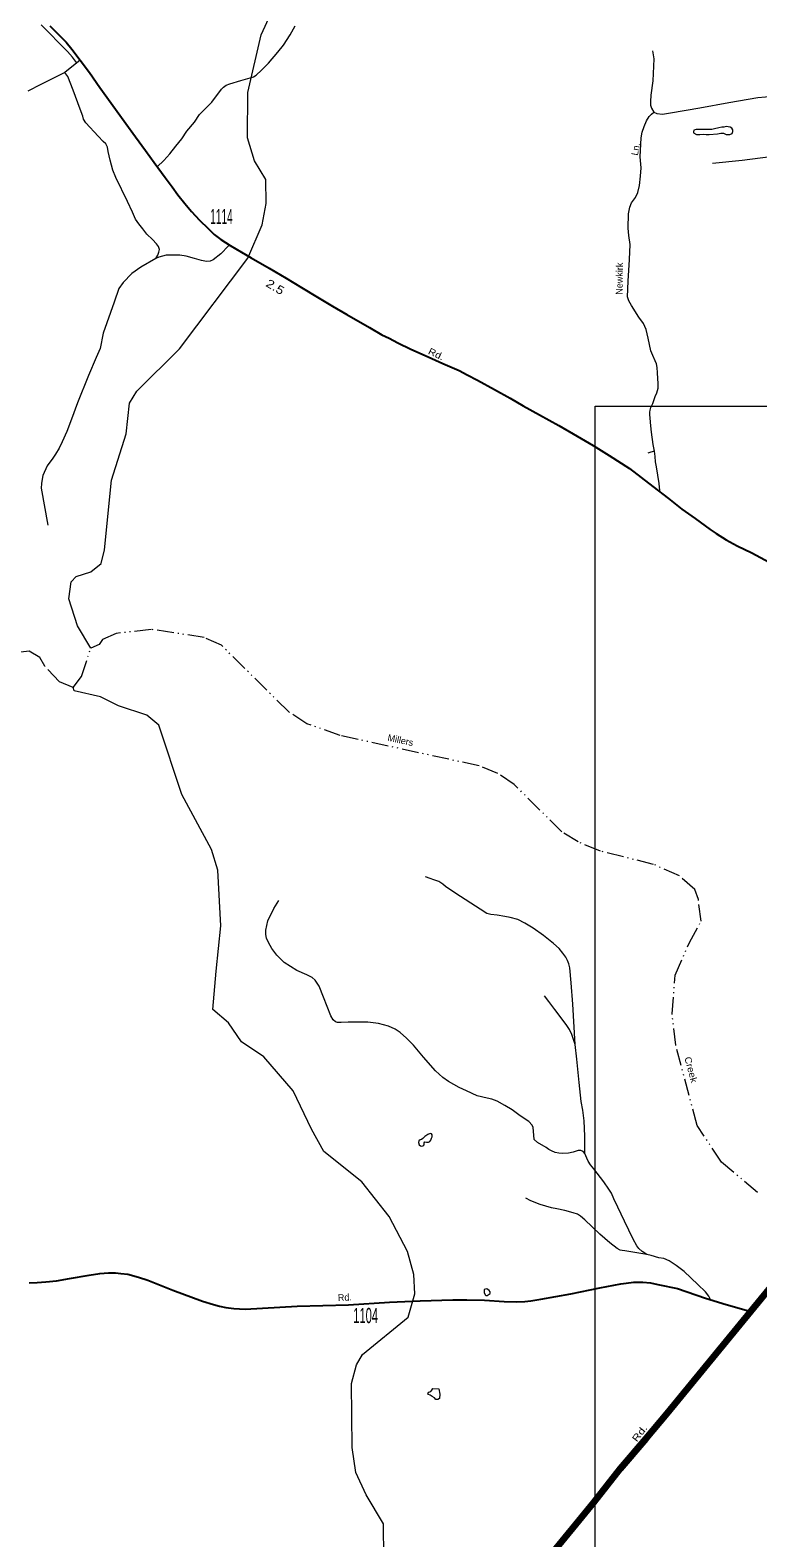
# Model space of a CAD drawing. Extents: x 682813 to 732842, y 106860 to 160619.
# Drawn here: x 692665 to 694826, y 126261 to 130737 of the extents above; entities that cross this region are included whole.
import ezdxf
from ezdxf.enums import TextEntityAlignment as Align

# ---------------------------------------------------------------- set-up
doc = ezdxf.new("R2010")
doc.units = 0
doc.header["$LTSCALE"] = 10
doc.linetypes.add('DASH_DOUBLE_DOT', pattern=[9.2, 5, -1.2, 0.3, -1.2, 0.3, -1.2])
for name, color, linetype, lineweight in [('10', 7, 'Continuous', 40), ('11', 7, 'Continuous', 40), ('17', 7, 'Continuous', 40), ('29', 7, 'Continuous', 120), ('32', 7, 'Continuous', 25), ('35', 7, 'Continuous', 13), ('59', 7, 'Continuous', 13), ('60', 7, 'Continuous', 13), ('63', 7, 'Continuous', 13), ('7', 7, 'Continuous', 40)]:
    doc.layers.add(name, color=color, linetype=linetype, lineweight=lineweight)
doc.layers.add('21', color=7, linetype='Continuous')
doc.layers.add('8', color=7, linetype='Continuous')

msp = doc.modelspace()

# ---------------------------------------------------------------- linework, layer by layer
at = {"layer": '29'}
for points in [[(694805.06, 126933.1), (694981.89, 127149.46), (695037.7, 127214.28), (695069.07, 127255.43), (695091.23, 127280.56), (695105.51, 127294.36), (695128.66, 127310.63), (695165.11, 127326.4), (695227.17, 127347.59), (695397.8, 127397.48), (695638.08, 127476.47), (695708.63, 127498.45)], [(694070.36, 126038.39), (694338.63, 126365.83), (694418.42, 126466.86), (694494.4, 126556.05), (694557.07, 126630.98), (694805.06, 126933.1)]]:
    msp.add_lwpolyline(points, dxfattribs=at)
at = {"layer": '32'}
for points in [[(692723.72, 130750.42), (692755.64, 130718.48), (692771.82, 130701.85), (692789.32, 130680.41), (692813.8, 130648.47), (692840.92, 130611.72), (692872.4, 130566.65), (692905.2, 130520.7), (692949.36, 130459.88), (692978.23, 130420.5), (693007.96, 130379.37), (693033.32, 130344.37), (693066.12, 130299.74), (693086.67, 130271.73), (693103.29, 130248.11), (693124.72, 130222.29), (693144.4, 130198.66), (693168.45, 130172.85), (693193.81, 130148.78), (693211.74, 130130.84), (693230.98, 130115.53), (693258.97, 130097.59), (693292.64, 130077.9), (693321.5, 130060.83), (693374.41, 130030.2), (693425.14, 130000.45), (693470.61, 129972.88), (693518.72, 129944.44), (693562.88, 129918.19), (693605.74, 129892.81), (693673.08, 129854.3), (693709.81, 129832.86), (693731.24, 129822.36), (693756.6, 129808.8), (693795.96, 129790.42), (693847.12, 129767.67), (693890.85, 129747.54), (693938.95, 129726.98), (693963, 129714.29), (693993.61, 129698.1), (694044.34, 129670.53), (694090.69, 129644.28), (694129.17, 129621.52), (694177.71, 129594.83), (694234.56, 129563.33), (694289.22, 129531.82), (694337.32, 129504.26), (694384.11, 129474.07), (694444.46, 129435.56), (694514.43, 129382.18), (694560.34, 129346.74), (694600.57, 129315.23), (694639.93, 129287.23), (694684.09, 129254.41), (694702.46, 129242.6), (694732.2, 129223.78), (694764.99, 129205.84), (694807.85, 129185.72), (694859.45, 129158.15)], [(692662.49, 127017.95), (692685.81, 127019.56), (692711.53, 127021.16), (692742.89, 127024.38), (692781.48, 127030.82), (692840.16, 127041.28), (692872.32, 127046.1), (692898.05, 127048.52), (692918.15, 127047.71), (692934.23, 127046.1), (692955.13, 127043.69), (692987.29, 127034.84), (693014.62, 127025.99), (693088.58, 126996.23), (693177.02, 126964.05), (693209.98, 126954.39), (693227.67, 126948.76), (693246.16, 126945.54), (693270.28, 126942.33), (693304.04, 126940.72), (693458.4, 126948.76), (693610.35, 126953.59), (693731.74, 126960.83), (693823.39, 126964.85), (693920.67, 126968.07), (693961.67, 126968.07), (694013.93, 126967.27), (694072.62, 126963.24), (694108.79, 126961.63), (694133.72, 126963.24), (694152.21, 126964.85), (694181.95, 126969.68), (694270.39, 126985.77), (694356.41, 127003.47), (694419.12, 127015.53), (694457.71, 127020.36), (694484.24, 127020.36), (694506.75, 127018.75), (694529.26, 127013.92), (694587.14, 127001.86), (694670.75, 126972.9), (694731.85, 126954.39), (694805.06, 126933.1)]]:
    msp.add_lwpolyline(points, dxfattribs=at)
at = {"layer": '35'}
msp.add_line((692813.8, 130648.47), (692768.39, 130611.88), dxfattribs=at)
for points in [[(692802.5, 130641.56), (692790.63, 130657.14), (692775.8, 130673.46), (692697.93, 130752.86)], [(693042.73, 130331.57), (693061.96, 130350.26), (693079.68, 130369.91), (693097.88, 130392.43), (693115.6, 130414.48), (693130.45, 130437), (693152.96, 130463.83), (693168.29, 130486.35), (693204.21, 130523.73), (693233.42, 130562.07), (693239.17, 130568.3), (693247.31, 130573.57), (693258.33, 130577.4), (693290.9, 130587.46), (693318.19, 130595.13), (693328.25, 130598.49), (693335.92, 130603.28), (693352.2, 130618.61), (693372.79, 130638.74), (693401.05, 130671.8), (693417.33, 130692.89), (693436.97, 130723.56), (693452.3, 130749.91)], [(694513.33, 130675.38), (694516.83, 130651.75), (694514.21, 130586.99), (694508.09, 130544.11), (694507.21, 130525.74), (694507.21, 130514.36), (694509.84, 130505.61), (694516.83, 130493.36)], [(692768.39, 130611.88), (692696.45, 130576.26), (692658.63, 130556.23)], [(693038.33, 130059.08), (693044.27, 130069.47), (693047.23, 130078.37), (693048.72, 130085.79), (693045.75, 130094.7), (693040.56, 130102.86), (693027.95, 130115.47), (693011.64, 130131.8), (692999.77, 130147.38), (692987.9, 130162.22), (692978.26, 130175.58), (692968.62, 130197.09), (692953.79, 130228.26), (692919.68, 130299.49), (692910.78, 130321.01), (692902.62, 130350.69), (692896.69, 130376.66), (692894.46, 130390.02), (692890.01, 130399.66), (692881.85, 130406.34), (692867.02, 130421.92), (692830.68, 130461.99), (692824.01, 130472.38), (692821.78, 130481.28), (692813.62, 130502.8), (692792.86, 130559.19), (692777.29, 130600), (692768.39, 130611.88)], [(694516.83, 130493.36), (694526.45, 130489.86), (694543.07, 130488.11), (694566.68, 130491.61), (694653.27, 130506.48), (694739.85, 130522.23), (694826.43, 130537.11), (694848.3, 130538.86), (694872.79, 130543.24), (694909.52, 130551.11), (694925.26, 130552.86), (694934.88, 130549.36), (694943.63, 130543.24), (694949.75, 130529.24), (694954.12, 130516.98), (694963.74, 130509.98)], [(694519.02, 129487.19), (694515.52, 129507.54), (694510.05, 129543.2), (694507.87, 129562.45), (694506.12, 129585.42), (694505.68, 129596.36), (694505.46, 129602.93), (694506.56, 129609.05), (694508.52, 129616.71), (694513.77, 129628.96), (694520.77, 129649.09), (694525.58, 129660.03), (694527.98, 129667.03), (694529.51, 129674.03), (694529.73, 129687.59), (694528.42, 129719.97), (694527.11, 129735.73), (694524.7, 129746.23), (694520.99, 129754.98), (694513.77, 129770.95), (694507.87, 129785.17), (694500.22, 129822.58), (694494.09, 129848.83), (694486.22, 129866.34), (694472.67, 129885.15), (694451.24, 129919.28), (694443.37, 129933.72), (694438.99, 129945.53), (694441.18, 129992.35), (694445.12, 130055.8), (694447.3, 130100.43), (694442.93, 130128), (694441.18, 130149.44), (694442.06, 130192.32), (694445.55, 130211.57), (694451.24, 130224.7), (694463.05, 130240.01), (694469.61, 130254.89), (694474.42, 130275.89), (694477.91, 130303.46), (694479.23, 130327.96), (694476.6, 130360.78), (694479.23, 130417.22), (694482.29, 130434.72), (694487.97, 130451.35), (694495.84, 130467.98), (694503.71, 130480.67), (694510.27, 130487.23), (694516.83, 130493.36)], [(694963.74, 130509.98), (694961.12, 130499.48), (694961.99, 130488.11), (694968.12, 130469.73), (694973.36, 130446.1), (694974.24, 130432.97), (694970.74, 130420.72), (694951.5, 130386.59), (694941, 130372.59), (694932.26, 130369.09), (694864.04, 130361.21), (694779.21, 130349.84), (694690.87, 130341.09)], [(693254.14, 130096.92), (693231.15, 130073.18), (693208.9, 130055.37), (693199.26, 130050.92), (693188.88, 130050.18), (693174.05, 130053.15), (693153.28, 130059.08), (693128.07, 130066.5), (693109.53, 130068.73), (693085.05, 130068.73), (693068.74, 130068.73), (693047.23, 130062.79), (693038.33, 130059.08)], [(693038.33, 130059.08), (692993.47, 130033.52), (692966.65, 130014.35), (692941.75, 129987.52), (692928.34, 129970.26), (692914.93, 129930.01), (692882.36, 129838.01), (692872.78, 129792), (692861.29, 129765.17), (692838.3, 129711.5), (692805.73, 129631), (692787.53, 129582.12), (692774.12, 129545.7), (692759.75, 129515.03), (692751.13, 129495.86), (692740.59, 129478.61), (692731.97, 129466.15), (692715.69, 129444.11), (692703.24, 129415.36), (692700.36, 129403.86), (692698.45, 129391.4), (692697.49, 129377.02), (692717.61, 129267.77)], [(694519.02, 129487.19), (694507.87, 129484.35), (694499.56, 129481.07)], [(694534.54, 129370.15), (694532.79, 129390.93), (694525.36, 129441.03), (694522.3, 129455.47), (694520.77, 129471.66), (694519.02, 129487.19)], [(694283.95, 127725.61), (694277.06, 127845.87), (694272.13, 127908.95), (694267.7, 127953.31), (694264.75, 127965.63), (694260.81, 127975), (694255.88, 127985.35), (694247.01, 127996.68), (694236.18, 128010.97), (694219.43, 128025.76), (694189.39, 128049.91), (694158.85, 128071.1), (694133.73, 128085.89), (694113.04, 128097.22), (694090.39, 128103.14), (694075.12, 128105.6), (694051.48, 128109.54), (694033.25, 128112.01), (694020.94, 128114.47), (694001.24, 128127.78), (693928.83, 128174.6), (693898.79, 128194.81), (693890.91, 128202.2), (693878.59, 128210.09), (693864.31, 128214.52), (693852.98, 128218.96), (693839.19, 128223.39)], [(694318.43, 127388.99), (694312.52, 127402.79), (694307.1, 127408.21), (694300.7, 127411.66), (694292.82, 127411.17), (694278.04, 127406.24), (694263.27, 127403.28), (694246.52, 127402.79), (694234.7, 127403.78), (694224.36, 127405.75), (694213.03, 127410.18), (694205.15, 127414.62), (694197.27, 127420.04), (694171.66, 127435.32), (694161.81, 127444.19), (694160.33, 127456.51), (694158.36, 127479.18), (694155.89, 127486.58), (694146.04, 127497.42), (694120.43, 127514.18), (694096.79, 127532.41), (694074.62, 127545.23), (694051.97, 127558.04), (694036.21, 127563.96), (694022.42, 127566.42), (693992.37, 127573.32), (693960.85, 127588.1), (693939.18, 127597.96), (693907.65, 127616.2), (693890.91, 127628.03), (693868.74, 127647.74), (693832.79, 127688.15), (693803.73, 127724.13), (693783.04, 127744.34), (693764.32, 127761.59), (693748.56, 127771.94), (693729.35, 127780.32), (693699.31, 127788.7), (693667.79, 127792.64), (693609.67, 127792.15), (693588.49, 127791.16), (693578.14, 127791.16), (693572.23, 127793.13), (693565.34, 127799.05), (693557.95, 127810.88), (693535.78, 127866.57), (693522.98, 127899.1), (693511.16, 127916.84), (693502.78, 127924.72), (693487.02, 127932.61), (693456.98, 127945.92), (693419.54, 127969.57), (693397.87, 127990.77), (693382.6, 128010.97), (693372.75, 128029.21), (693366.84, 128041.53), (693364.87, 128052.37), (693364.87, 128065.19), (693371.28, 128092.79), (693389.01, 128129.26), (693403.29, 128153.41)], [(694283.95, 127725.61), (694273.61, 127755.68), (694266.22, 127770.46), (694256.86, 127785.25), (694223.37, 127830.1), (694205.15, 127853.75), (694192.83, 127870.02)], [(694312.52, 127402.79), (694312.52, 127453.56), (694310.06, 127498.9), (694306.61, 127530.93), (694301.19, 127556.56), (694295.28, 127613.24), (694288.39, 127682.24), (694283.95, 127725.61)], [(694496.73, 127102.15), (694482.94, 127111.02), (694472.6, 127120.39), (694466.69, 127127.78), (694455.36, 127148.48), (694429.75, 127201.71), (694410.05, 127243.11), (694398.72, 127267.75), (694391.33, 127284.51), (694383.45, 127296.34), (694368.18, 127318.51), (694338.63, 127356.46), (694329.27, 127368.29), (694322.37, 127379.63), (694318.43, 127388.99)], [(694496.73, 127102.15), (694431.22, 127112.99), (694422.85, 127114.47), (694417.43, 127115.46), (694408.57, 127119.89), (694386.9, 127137.64), (694356.85, 127163.26), (694312.03, 127205.65), (694299.72, 127216), (694290.36, 127222.41), (694277.55, 127225.86), (694252.43, 127233.25), (694228.79, 127237.69), (694213.03, 127241.14), (694179.54, 127250.99), (694151.95, 127261.84), (694137.18, 127269.72)], [(694686.85, 126967.11), (694680.45, 126978.94), (694670.11, 126991.75), (694647.94, 127013.44), (694607.55, 127051.88), (694583.91, 127070.12), (694562.73, 127083.92), (694546.97, 127090.32), (694532.2, 127092.79), (694509.05, 127099.19), (694496.73, 127102.15)]]:
    msp.add_lwpolyline(points, dxfattribs=at)
at = {"layer": '59'}
for points in [[(692844.88, 128902.73), (692806.19, 128968.48), (692780.25, 129048.98), (692787.25, 129099.81), (692802.19, 129115.51), (692845.5, 129128.66), (692875.69, 129154.03), (692885.44, 129194.84), (692906.44, 129401.34), (692950.62, 129538.39), (692960.12, 129630.17), (692982.38, 129665.72), (693108.25, 129791.16), (693311.25, 130060.02), (693353.62, 130159.14), (693365.81, 130222.87), (693364.88, 130293.87), (693331.38, 130349.52), (693310.62, 130417.91), (693311.81, 130551.83), (693350.88, 130722.98), (693425.5, 130885.44)], [(693715.75, 126202.39), (693714.81, 126303.38), (693663.31, 126389.37), (693632.19, 126454.96), (693621.25, 126529.16), (693619.69, 126719.11), (693634.38, 126774.81), (693651.75, 126805.45), (693787.94, 126916.7), (693807.5, 126985.28), (693804.44, 127043.3), (693785.81, 127111.66), (693731.56, 127215.7), (693649.56, 127318.3), (693536.81, 127408.5), (693500.81, 127474.21), (693446.25, 127588.24), (693359.12, 127688.95), (693292.62, 127734.25), (693254.25, 127790.01), (693207.94, 127829.9), (693217.06, 127943.69), (693231.06, 128078.35), (693221.94, 128243.48), (693203.62, 128304.82), (693115.56, 128468.5), (693047.56, 128673.79), (693011.94, 128703.49), (692927.81, 128731.15), (692874.12, 128758.2), (692795.5, 128775.77), (692792.75, 128785.83)]]:
    msp.add_lwpolyline(points, dxfattribs=at)
at = {"layer": '59', "linetype": 'DASH_DOUBLE_DOT'}
for points in [[(694825.19, 127286.9), (694717.62, 127377.01), (694645.69, 127485.39), (694582.31, 127723.57), (694571.31, 127816.75), (694580.44, 127931.52), (694622.81, 128028.65), (694657.56, 128091.93), (694649.31, 128156.07), (694639, 128186.27), (694592.94, 128226.16), (694516.44, 128260.68), (694358.56, 128299.81), (694292.44, 128327.11), (694243.94, 128357.08), (694102.81, 128497.82), (694054.38, 128530.77), (693998.25, 128552.89), (693586.19, 128643.06), (693486.81, 128678.04), (693433.19, 128713.09), (693233.19, 128911), (693182.31, 128934), (693024.75, 128958.13), (692920.75, 128946.21), (692880.25, 128928.04), (692870.19, 128913.23), (692844.88, 128902.73)], [(692792.75, 128785.83), (692751.94, 128802.62), (692708.24, 128848.98), (692693.42, 128874.92), (692662.56, 128893.45), (692620.58, 128888.51), (692551.44, 128903.33), (692507.44, 128907.46), (692490.94, 128923.1), (692445.26, 128902.1), (692411.92, 128882.33), (692386, 128883.57), (692369.95, 128911.98), (692345.25, 128931.74), (692321.8, 128937.92), (692274.88, 128907.04), (692230.43, 128888.51), (692194.63, 128890.98), (692167.47, 128904.57), (692131.66, 128889.74), (692075.88, 128888.07), (692055.44, 128892.47)], [(692792.75, 128785.83), (692817.75, 128818.3), (692844.88, 128902.73)]]:
    msp.add_lwpolyline(points, dxfattribs=at)
at = {"layer": '60'}
for points in [[(694643.21, 130441.72), (694636.21, 130439.97), (694634.46, 130435.16), (694635.34, 130432.1), (694644.08, 130427.72), (694653.7, 130427.72), (694663.32, 130428.16), (694672.51, 130427.72), (694681.25, 130427.72)], [(694681.25, 130427.72), (694706.18, 130429.04), (694716.24, 130431.22), (694724.11, 130431.22), (694731.54, 130427.72), (694737.66, 130427.29), (694742.91, 130427.72), (694749.91, 130430.79), (694751.66, 130436.47), (694751.66, 130441.29), (694749.03, 130446.1), (694743.35, 130449.6), (694731.98, 130451.35), (694725.42, 130449.6), (694718.86, 130448.73), (694709.68, 130446.98), (694697, 130443.91), (694689.12, 130442.16), (694674.69, 130442.16), (694664.64, 130442.16), (694657.2, 130442.16), (694643.21, 130441.72)], [(693836.68, 127452.84), (693830.87, 127446.43), (693827.67, 127444.11), (693823.01, 127442.94), (693819.23, 127440.03), (693818.65, 127434.8), (693820.69, 127428.4), (693824.18, 127425.2), (693826.21, 127424.32), (693830.87, 127424.91), (693834.06, 127427.52), (693835.52, 127429.85), (693835.23, 127433.92), (693837.55, 127436.54), (693841.92, 127436.25)], [(693841.92, 127436.25), (693848.02, 127435.96), (693851.51, 127438.29), (693854.71, 127442.36), (693857.33, 127447.89), (693858.49, 127452.25), (693858.49, 127457.78), (693857.33, 127460.98), (693852.97, 127461.85), (693845.7, 127458.65), (693836.68, 127452.84)], [(694022.14, 126980.55), (694030.84, 126986.35), (694031.32, 126992.16), (694027.94, 126996.02), (694021.18, 127000.37), (694013.44, 126998.92)], [(694013.44, 126998.92), (694013.44, 126989.74), (694015.86, 126982.97), (694018.28, 126981.04), (694022.14, 126980.55)]]:
    msp.add_lwpolyline(points, dxfattribs=at)
msp.add_lwpolyline([(693860.59, 126704.26), (693878.5, 126703.85), (693881.35, 126687.57), (693880.94, 126675.35), (693876.06, 126671.69), (693869.95, 126672.5), (693865.47, 126677.39), (693858.56, 126681.46), (693853.27, 126685.12), (693847.57, 126686.75), (693845.94, 126690.01), (693849.2, 126693.67), (693854.89, 126696.12), (693858.15, 126699.37)], close=True, dxfattribs=at)
at = {"layer": '63'}
msp.add_lwpolyline([(694343.24, 129621), (697314.64, 129621), (697314.64, 125450.36), (694343.24, 125450.36)], close=True, dxfattribs=at)

# ---------------------------------------------------------------- texts
at = {"layer": '10'}
for s, rotation, p in [('Ln.', 79.476, (694473, 130381.98)), ('Newkirk', 89.348, (694424.77, 129999.28))]:
    msp.add_text(s, height=20, rotation=rotation, dxfattribs=at).set_placement(p, align=Align.CENTER)
at = {"layer": '11', "width": 1.15}
msp.add_text('Rd.', height=20, rotation=334.484, dxfattribs=at).set_placement((693866.65, 129766.6), align=Align.CENTER)
at = {"layer": '11'}
msp.add_text('Rd.', height=20, rotation=2.561, dxfattribs=at).set_placement((693600.04, 126965.26), align=Align.CENTER)
at = {"layer": '17', "width": 1.2}
msp.add_text('2.5', height=25, rotation=329.409, dxfattribs=at).set_placement((693386.51, 129964.02), align=Align.CENTER)
at = {"layer": '21'}
msp.add_text('Millers', height=20, rotation=347.657, dxfattribs=at).set_placement((693762.73, 128619.78), align=Align.CENTER)
at = {"layer": '21', "width": 1.1}
msp.add_text('Creek', height=20, rotation=284.9, dxfattribs=at).set_placement((694617.76, 127648.7), align=Align.CENTER)
at = {"layer": '7', "width": 1.3}
msp.add_text('Rd.', height=20, rotation=52.096, dxfattribs=at).set_placement((694482.94, 126565.75), align=Align.CENTER)
at = {"layer": '8'}
for s, width, p in [('1114', 0.5, (693233.25, 130161.41)), ('1104', 0.55, (693661.4, 126898.89))]:
    msp.add_text(s, height=45, dxfattribs=dict(at, width=width)).set_placement(p, align=Align.CENTER)

doc.saveas('drawing.dxf')
